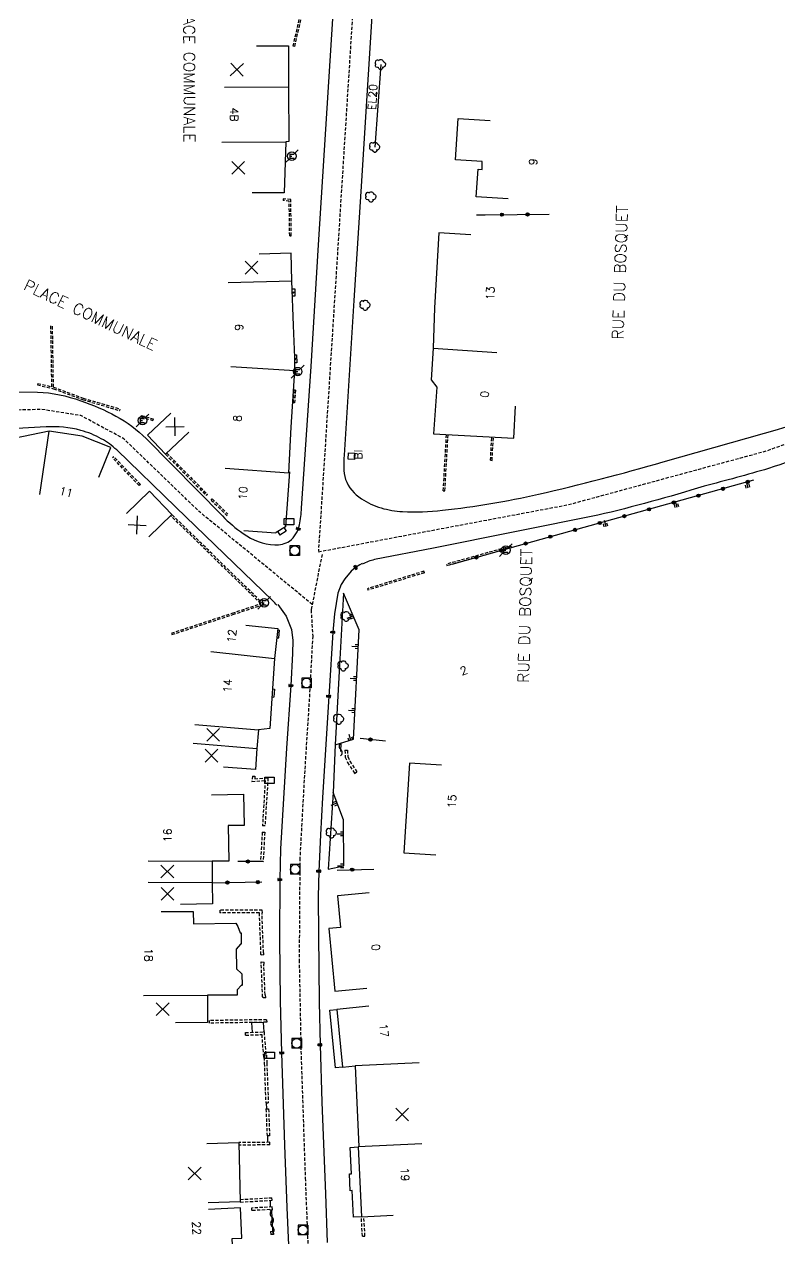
# Model space of a CAD drawing. Header units: millimetres. Extents: x 147000 to 148000, y 130000 to 131001.
# Drawn here: x 147171 to 147288.9, y 130413 to 130602.6 of the extents above; entities that cross this region are included whole.
import ezdxf
from ezdxf.enums import TextEntityAlignment as Align

# ---------------------------------------------------------------- set-up
doc = ezdxf.new("R2010")
doc.units = ezdxf.units.MM
doc.linetypes.add('DASHED', pattern=[0.75, 0.5, -0.25])
doc.layers.get('0').update_dxf_attribs({"linetype": 'CONTINUOUS'})
for name, color, linetype in [('W0001', 6, 'DASHED'), ('W0008', 7, 'CONTINUOUS'), ('W0100', 7, 'CONTINUOUS'), ('W0105', 7, 'CONTINUOUS'), ('W0112', 1, 'DASHED'), ('W0211', 2, 'CONTINUOUS'), ('W0300', 7, 'CONTINUOUS'), ('W0302', 3, 'CONTINUOUS'), ('W0310', 3, 'CONTINUOUS'), ('W0322', 7, 'CONTINUOUS'), ('W0400', 7, 'CONTINUOUS'), ('W0420', 7, 'CONTINUOUS'), ('W0471', 7, 'CONTINUOUS'), ('W0984', 7, 'CONTINUOUS'), ('W0989', 7, 'CONTINUOUS'), ('W0991', 7, 'CONTINUOUS'), ('W1102', 7, 'CONTINUOUS'), ('W1471', 7, 'CONTINUOUS')]:
    doc.layers.add(name, color=color, linetype=linetype)
doc.styles.get("Standard").update_dxf_attribs({"font": 'romans.shx', "width": 0.85})

# ---------------------------------------------------------------- blocks, each defined once
blk = doc.blocks.new('T420')
for p, q in [((0.75, 0.75), (-0.75, 0.75)), ((-0.75, 0.75), (-0.75, -0.75)), ((0.75, 0.75), (0.75, -0.75)), ((0.75, -0.75), (-0.75, -0.75))]:
    blk.add_line(p, q)
blk.add_ellipse((0, 0), major_axis=(-0.53, 0.53), ratio=1, start_param=3.926991, end_param=10.210176)
blk = doc.blocks.new('T1471')
at = {"color": 0, "linetype": 'Continuous', "flags": 128}
blk.add_lwpolyline([(-0.75, -0.5), (-0.75, 0.5), (0.75, 0.5), (0.75, -0.5), (-0.75, -0.5)], dxfattribs=at)
blk = doc.blocks.new('T400')
for p, q in [((-0.15, 0.3), (0.15, 0.3)), ((-0.15, -0.25), (-0.15, 0.3)), ((-0.15, 0.15), (0.15, 0.15)), ((-0.15, 0), (0.15, 0)), ((0.15, 0.3), (0.15, -0.25)), ((-0.15, -0.15), (0.15, -0.15)), ((-0.15, -0.25), (-0.15, -0.3)), ((-0.15, -0.3), (0.15, -0.3)), ((0.15, -0.3), (0.15, -0.25))]:
    blk.add_line(p, q)
blk = doc.blocks.new('T300')
for p, q in [((-0.8, 0.51), (-0.86, 0.34)), ((-0.86, 0.34), (-0.86, 0.17)), ((-0.86, 0.17), (-0.74, 0.06)), ((-0.69, 0.63), (-0.8, 0.51)), ((-0.8, -0.06), (-0.74, 0.06)), ((-0.74, 0.06), (-0.69, 0.11)), ((-0.57, 0.69), (-0.69, 0.63)), ((-0.46, 0.69), (-0.57, 0.69)), ((-0.29, 0.63), (-0.46, 0.69)), ((-0.29, 0.63), (-0.17, 0.74)), ((-0.23, 0.57), (-0.29, 0.63)), ((-0.17, 0.74), (-0.06, 0.8)), ((-0.06, 0.8), (0.06, 0.8)), ((0.06, 0.8), (0.23, 0.74)), ((0.23, 0.74), (0.34, 0.63)), ((0.34, 0.63), (0.4, 0.51)), ((0.46, 0.46), (0.34, 0.46)), ((0.4, 0.51), (0.4, 0.46)), ((0.57, 0.4), (0.46, 0.46)), ((0.57, 0.4), (0.69, 0.29)), ((0.69, 0.29), (0.74, 0.17)), ((0.74, 0.06), (0.69, -0.17)), ((0.74, 0.17), (0.74, 0.06)), ((-0.8, -0.17), (-0.8, -0.06)), ((-0.8, -0.23), (-0.8, -0.17)), ((-0.74, -0.34), (-0.8, -0.23)), ((-0.69, -0.4), (-0.74, -0.34)), ((-0.51, -0.46), (-0.69, -0.4)), ((-0.4, -0.46), (-0.51, -0.46)), ((-0.4, -0.46), (-0.34, -0.46)), ((-0.34, -0.46), (-0.34, -0.4)), ((-0.34, -0.51), (-0.34, -0.46)), ((-0.29, -0.63), (-0.34, -0.51)), ((-0.17, -0.74), (-0.29, -0.63)), ((-0.06, -0.8), (-0.17, -0.74)), ((0.06, -0.8), (-0.06, -0.8)), ((0.17, -0.74), (0.06, -0.8)), ((0.23, -0.69), (0.17, -0.74)), ((0.29, -0.46), (0.23, -0.46)), ((0.29, -0.63), (0.23, -0.69)), ((0.46, -0.4), (0.29, -0.46)), ((0.34, -0.51), (0.29, -0.63)), ((0.34, -0.51), (0.34, -0.46)), ((0.57, -0.34), (0.46, -0.4)), ((0.63, -0.29), (0.57, -0.34)), ((0.69, -0.17), (0.63, -0.29))]:
    blk.add_line(p, q)
blk = doc.blocks.new('t991o')
at = {"color": 0, "linetype": 'Continuous'}
for p, q in [((-1, 1), (1, -1)), ((-1, -1), (1, 1))]:
    blk.add_line(p, q, dxfattribs=at)
blk = doc.blocks.new('t310o')
at = {"color": 0, "linetype": 'Continuous'}
for centre, start, end in [((-0.5, 0.38), 216.8699, 323.1304), ((0.5, -0.37), 36.8699, 143.1303)]:
    blk.add_arc(centre, 0.625, start, end, dxfattribs=at)
blk = doc.blocks.new('t322o')
at = {"color": 0, "linetype": 'Continuous'}
for radius in [0.25, 0.15]:
    blk.add_circle((0, 0), radius, dxfattribs=at)
blk = doc.blocks.new('t211o')
at = {"color": 0, "linetype": 'Continuous'}
for p, q in [((-0.29, 0.5), (-0.29, 0)), ((0, 1), (0, 0)), ((0.29, 0.5), (0.29, 0))]:
    blk.add_line(p, q, dxfattribs=at)
blk = doc.blocks.new('T471')
for p, q in [((-0.333334, 0.333334), (-0.333334, -0.333334)), ((-0.333334, 0.333334), (0.333334, 0.333334)), ((-0.333334, 0), (0, 0)), ((0.500001, 0.500001), (1.000002, 1.000002)), ((-0.500001, -0.500001), (-1.000002, -1.000002)), ((-0.333334, -0.333334), (0.333334, -0.333334))]:
    blk.add_line(p, q)
blk.add_ellipse((0, 0), major_axis=(0.471405, 0.471405), ratio=1, start_param=5.4977871438, end_param=11.780972451)
blk = doc.blocks.new('t112o')
at = {"color": 0, "linetype": 'Continuous'}
for p, q in [((-0.5, 0.5), (0.5, 0.5)), ((-0.5, -0.5), (-0.5, 0.5)), ((0.5, 0.5), (0.5, -0.5)), ((0.5, -0.5), (-0.5, -0.5))]:
    blk.add_line(p, q, dxfattribs=at)

msp = doc.modelspace()

# ---------------------------------------------------------------- linework, layer by layer
at = {"layer": 'W0001', "flags": 128}
for points in [[(147111.01, 130651.63), (147121.13, 130655.8), (147142.62, 130664.64), (147146.56, 130666.15), (147198.11, 130686.52), (147210.84, 130691.57), (147216.62, 130674.86), (147222.65, 130653.67), (147223.51, 130647.25), (147223.92, 130631.06), (147219.68, 130563.87), (147217.6, 130531.23), (147216.89, 130520.39)], [(147216.89, 130520.29), (147235.57, 130523.81), (147255.89, 130527.64), (147286.86, 130536.05), (147318.45, 130547.4), (147346.48, 130558.51), (147354.5, 130561.68), (147381.8, 130571.89), (147413.81, 130583.61), (147413.81, 130583.61)], [(147215.93, 130512.06), (147209.93, 130517), (147198.26, 130526.59), (147186.49, 130537.95), (147179.8, 130541.55), (147173.7, 130542.51), (147156.86, 130542.11), (147144.16, 130541.82), (147144.16, 130541.82)]]:
    msp.add_lwpolyline(points, dxfattribs=at)
at = {"layer": 'W0001'}
msp.add_lwpolyline([(147217.46, 130519.88), (147217.46, 130519.88), (147215.76, 130511.21), (147216, 130507.14), (147215.56, 130498.85), (147214.71, 130485.41), (147214, 130472.48), (147213.89, 130456.55), (147214.19, 130441.45), (147214.84, 130422.53), (147215.79, 130398.4), (147216.42, 130382.54), (147216.78, 130373.54), (147217.28, 130359.4), (147217.83, 130332.46), (147217.37, 130309.23), (147216.62, 130285.02), (147215.53, 130252.63), (147212.61, 130164.74), (147211.78, 130138.24), (147209.28, 130064.52), (147207.14, 130000)], dxfattribs=at)
at = {"layer": 'W0008', "flags": 128}
for points in [[(147219.04, 130680.29, -0.001145), (147220.77, 130673.75, -0.0104), (147225.21, 130656.55, -0.0529), (147226.93, 130643.71), (147227.01, 130632.25), (147223.53, 130576.53), (147222.43, 130559.54), (147220.94, 130535.35, 0.0935), (147221.12, 130531.6, 0.1585), (147223.61, 130528.57, 0.0817), (147226.69, 130527.13, 0.0522), (147230.04, 130526.56, 0.0442), (147236.29, 130526.78, 0.0282), (147251.25, 130529.28, 0.0148), (147270.74, 130534.34), (147286.55, 130538.8, 0.0214), (147313.38, 130547.9, 0.0038), (147339.88, 130558.23), (147355.93, 130564.57), (147383.97, 130575, 0.009031), (147413.03, 130585.82)], [(147157.66, 130545.48), (147173.04, 130545.23, -0.0784), (147179.8, 130543.86, -0.0444), (147185.28, 130541.47, -0.0715), (147190, 130537.96), (147201.9, 130525.89, 0.0505), (147205.15, 130523.15, 0.1461), (147210.08, 130521.36, 0.1521), (147212.4, 130521.94, 0.1742), (147213.92, 130524.5, 0.0472), (147214.27, 130527.12), (147215.74, 130549.22), (147216.93, 130568.19), (147220.84, 130629.86)], [(147414.59, 130581.4), (147393.49, 130573.83, 0.0087), (147379.63, 130568.79), (147353.07, 130558.79), (147323.51, 130546.89, -0.0032), (147301.12, 130538.49, -0.017), (147287.17, 130533.29, -0.0079), (147277.14, 130530.53, -0.018), (147260.52, 130526), (147234.85, 130520.84), (147225.67, 130519.06, 0.070031), (147223.75, 130518.36, 0.070031)], [(147210.4, 130511.96, 0.022234), (147209.77, 130512.63), (147194.62, 130527.28), (147185.4, 130536.19, 0.0651), (147182.99, 130537.93, 0.0586), (147179.81, 130539.25, 0.0822), (147174.36, 130539.79), (147156.05, 130538.75, 0.083)]]:
    msp.add_lwpolyline(points, format="xyb", dxfattribs=at)
at = {"layer": 'W0008'}
for points in [[(147223.73, 130518.47), (147223.36, 130518.25), (147222.69, 130517.85), (147222, 130517.28), (147221.02, 130516.09), (147220.47, 130515.2), (147219.93, 130513.81), (147219.42, 130510.6), (147219.16, 130507.74), (147218.56, 130498.49), (147218.51, 130497.71), (147217.54, 130481.95), (147217.21, 130476.09), (147216.96, 130470.42), (147216.88, 130466.43), (147216.9, 130460.51), (147217.01, 130449.99), (147217.15, 130443.31), (147217.43, 130434.37), (147217.99, 130420.07), (147218.26, 130412.47)], [(147210.57, 130512.05), (147211.85, 130510.26), (147212.69, 130508.14), (147212.92, 130506.45), (147212.85, 130504.43), (147212.57, 130499.4), (147211.91, 130489.64), (147211, 130473.89), (147210.85, 130469.11), (147210.82, 130459.85), (147210.9, 130450.2), (147211.15, 130442.04), (147211.59, 130427.62), (147211.97, 130417.93), (147212.23, 130412.01)]]:
    msp.add_lwpolyline(points, dxfattribs=at)
at = {"layer": 'W0100'}
for p, q in [((147212.83, 130560.76), (147213.02, 130560.88)), ((147213.23, 130560.77), (147212.83, 130560.76)), ((147212.83, 130560.76), (147213.02, 130560.65)), ((147213.23, 130550.43), (147213.38, 130550.54)), ((147213.51, 130550.42), (147213.23, 130550.43)), ((147213.23, 130550.43), (147213.37, 130550.31))]:
    msp.add_line(p, q, dxfattribs=at)
at = {"layer": 'W0100', "flags": 128}
for points in [[(147207.23, 130599.26), (147212.23, 130599.28), (147212.23, 130592.88), (147212.3, 130584.35), (147211.79, 130584.31), (147211.53, 130576.35), (147206.53, 130576.33), (147206.53, 130576.33)], [(147225.84, 130591.73), (147225.98, 130591.67), (147226.09, 130591.94), (147225.95, 130592), (147225.84, 130591.73), (147225.84, 130591.73)], [(147246.53, 130575.39), (147241.54, 130575.72), (147241.82, 130580.02), (147242.45, 130579.98), (147242.48, 130581.23), (147238.3, 130581.49), (147238.71, 130587.96), (147243.7, 130587.64), (147243.7, 130587.64)], [(147240.68, 130569.79), (147235.69, 130570.08), (147235.02, 130558.4), (147234.8, 130552.06), (147234.8, 130552.06)], [(147213, 130555.61), (147212.77, 130562.62), (147212.65, 130566.92), (147207.66, 130566.78), (147207.66, 130566.78)], [(147212.82, 130561.35), (147213.23, 130561.36), (147213.23, 130560.19), (147212.85, 130560.18)], [(147212.28, 130532.64), (147212.65, 130539.75), (147213.21, 130548.61), (147213.24, 130550.61), (147213, 130555.61), (147213, 130555.61)], [(147213.22, 130551.04), (147213.5, 130551.05), (147213.52, 130549.79), (147213.22, 130549.78), (147213.22, 130549.78)], [(147234.8, 130552.06), (147234.48, 130547.15), (147235.4, 130546.01), (147234.85, 130538.73), (147247.41, 130538.02), (147247.7, 130543.01), (147247.7, 130543.01)], [(147196.66, 130538.96), (147193.03, 130535.51), (147190.2, 130538.5), (147193.83, 130541.94), (147193.83, 130541.94)], [(147186.91, 130526.27), (147190.52, 130529.74), (147194, 130526.12), (147190.4, 130522.65), (147190.4, 130522.65)]]:
    msp.add_lwpolyline(points, dxfattribs=at)
msp.add_lwpolyline([(147182.63, 130531.93), (147184.47, 130536.58), (147180.02, 130538.34), (147174.85, 130539.1), (147162.25, 130536.54), (147157.85, 130535.7), (147151.55, 130534.56), (147153.7, 130524.37), (147153.7, 130524.37, 0.1179), (147153.23, 130524.18, 0.0739), (147153.03, 130523.93), (147155.59, 130515.29), (147158.38, 130506.45), (147160.34, 130499.55), (147165.15, 130500.92), (147165.15, 130500.92)], format="xyb", dxfattribs=at)
at = {"layer": 'W0100'}
for points in [[(147212.36, 130532.75), (147211.77, 130524.2), (147210.3, 130523.28), (147210.26, 130523.19), (147205.27, 130523.54)], [(147205.57, 130508.84), (147210.54, 130508.29), (147210.02, 130503.62), (147209.29, 130492.68), (147207.55, 130492.47), (147207.3, 130489.56), (147207.07, 130486.28), (147202.08, 130486.65)], [(147236.11, 130486.98), (147231.12, 130487.29), (147230.24, 130473.3), (147235.23, 130472.99)], [(147200.21, 130482.32), (147205.2, 130482.42), (147205.3, 130477.57), (147202.78, 130477.53), (147202.92, 130472.01), (147200.32, 130471.96), (147200.3, 130468.63), (147200.36, 130465.3), (147195.36, 130465.21)], [(147224.84, 130467.05), (147219.86, 130466.58), (147220.33, 130461.62), (147218.54, 130461.45), (147219.46, 130451.69), (147224.44, 130452.15)], [(147192.36, 130464.12), (147197.36, 130464.13), (147197.37, 130462.18), (147203.99, 130462.28), (147204.32, 130461.76), (147204.7, 130460.79), (147204.82, 130460.8), (147204.84, 130459.01), (147204.73, 130459), (147204.06, 130458.25), (147204.13, 130455.16), (147204.86, 130454.45), (147204.94, 130454.4), (147204.97, 130452.59), (147204.88, 130452.65), (147204.22, 130451.87), (147204.23, 130451.08), (147199.57, 130451.05), (147199.6, 130446.79), (147194.6, 130446.76)], [(147224.76, 130449.32), (147219.78, 130448.83), (147220.67, 130439.83), (147222.62, 130440.02), (147223.21, 130427.4), (147223.08, 130427.36), (147223.6, 130416.46), (147228.59, 130416.7)], [(147199.47, 130427.91), (147204.46, 130428.04), (147204.7, 130418.77), (147199.7, 130418.65)], [(147198.79, 130405.97), (147203.78, 130406.23), (147203.43, 130413.05), (147204.96, 130413.13), (147204.71, 130417.85), (147199.72, 130417.59)]]:
    msp.add_lwpolyline(points, dxfattribs=at)
at = {"layer": 'W0105'}
for p, q in [((147211.53, 130524.05), (147211.88, 130523.51)), ((147210.54, 130523.43), (147210.89, 130522.88)), ((147211.88, 130523.51), (147210.89, 130522.88)), ((147210.37, 130506.86), (147210.72, 130506.83)), ((147210.52, 130508.08), (147210.83, 130508.05)), ((147210.72, 130506.83), (147210.83, 130508.05)), ((147209.62, 130497.62), (147209.96, 130497.6)), ((147209.71, 130498.89), (147210.05, 130498.86)), ((147210.05, 130498.86), (147209.96, 130497.6)), ((147208.84, 130433.31), (147208.79, 130434.24)), ((147209.02, 130428.07), (147209.01, 130429.09)), ((147209.38, 130419.02), (147209.35, 130417.99))]:
    msp.add_line(p, q, dxfattribs=at)
for points in [[(147220.67, 130439.83), (147219.56, 130439.71), (147218.67, 130448.72), (147219.78, 130448.83)], [(147208.41, 130445.34), (147208.32, 130446.8), (147206.46, 130446.74), (147206.54, 130445.3)], [(147223.6, 130416.46), (147222.36, 130416.42), (147222.16, 130420.55), (147221.88, 130420.53), (147221.76, 130423.17), (147222.05, 130423.19), (147221.85, 130427.3), (147223.08, 130427.36)]]:
    msp.add_lwpolyline(points, dxfattribs=at)
at = {"layer": 'W0112'}
for p, q in [((147212.95, 130599.24), (147214.35, 130605.24)), ((147213.19, 130599.19), (147214.59, 130605.18)), ((147213.19, 130599.19), (147212.95, 130599.24)), ((147211.41, 130575.38), (147211.39, 130575.13)), ((147212.34, 130575.05), (147211.39, 130575.13)), ((147212.58, 130575.28), (147211.41, 130575.38)), ((147212.41, 130569.64), (147212.34, 130575.05)), ((147212.66, 130569.64), (147212.58, 130575.28)), ((147212.41, 130569.64), (147212.66, 130569.64)), ((147175.27, 130546.06), (147175.12, 130555.74)), ((147175.52, 130546.01), (147175.37, 130555.74)), ((147173.08, 130546.59), (147173.02, 130546.35)), ((147173.08, 130546.59), (147175.27, 130546.06)), ((147173.02, 130546.35), (147175.53, 130545.74)), ((147175.52, 130546.01), (147180.16, 130544.28)), ((147175.53, 130545.74), (147180.08, 130544.05)), ((147213.07, 130545.54), (147212.93, 130543.54)), ((147213.32, 130545.52), (147213.07, 130545.54)), ((147213.32, 130545.52), (147213.18, 130543.53)), ((147180.08, 130544.05), (147185.88, 130542.33)), ((147180.16, 130544.28), (147185.95, 130542.57)), ((147213.18, 130543.53), (147212.93, 130543.54)), ((147185.88, 130542.33), (147185.95, 130542.57)), ((147189.24, 130541.58), (147189.17, 130541.34)), ((147189.17, 130541.34), (147191.03, 130540.8)), ((147189.24, 130541.58), (147191.1, 130541.04)), ((147191.1, 130541.04), (147191.03, 130540.8)), ((147236.4, 130529.82), (147236.9, 130538.62)), ((147236.65, 130529.81), (147237.15, 130538.6)), ((147243.77, 130534.58), (147243.98, 130538.21)), ((147244.02, 130534.56), (147244.23, 130538.2)), ((147184.93, 130535.14), (147184.75, 130534.96)), ((147189.09, 130530.81), (147184.93, 130535.14)), ((147193.03, 130535.51), (147199.39, 130529.08)), ((147193.22, 130535.69), (147199.57, 130529.25)), ((147188.91, 130530.63), (147184.75, 130534.96)), ((147243.77, 130534.58), (147244.02, 130534.56)), ((147189.09, 130530.81), (147188.91, 130530.63)), ((147236.4, 130529.82), (147236.65, 130529.81)), ((147199.57, 130529.25), (147199.39, 130529.08)), ((147200.16, 130528.37), (147200.33, 130528.55)), ((147200.16, 130528.37), (147202.68, 130525.89)), ((147200.33, 130528.55), (147202.74, 130526.18)), ((147207.89, 130512.19), (147193.82, 130525.94)), ((147208.36, 130512.08), (147194, 130526.12)), ((147246.96, 130521.16), (147236.91, 130518.36)), ((147247.03, 130520.92), (147236.98, 130518.12)), ((147246.96, 130521.16), (147247.03, 130520.92)), ((147236.91, 130518.36), (147236.98, 130518.12)), ((147233.36, 130517.25), (147224.55, 130514.52)), ((147233.44, 130517.01), (147224.63, 130514.29)), ((147233.44, 130517.01), (147233.36, 130517.25)), ((147224.55, 130514.52), (147224.63, 130514.29)), ((147193.96, 130507.59), (147203.45, 130510.72)), ((147194.03, 130507.35), (147203.53, 130510.49)), ((147203.45, 130510.72), (147207.89, 130512.19)), ((147203.53, 130510.49), (147208.36, 130512.08)), ((147221.03, 130489.3), (147221.43, 130489.32)), ((147222.55, 130485.69), (147222.89, 130485.91)), ((147206.58, 130485.28), (147206.98, 130485.25)), ((147208.12, 130476.51), (147207.86, 130471.97)), ((147208.12, 130476.51), (147208.52, 130476.49)), ((147208.56, 130477.5), (147208.16, 130477.52)), ((147208.52, 130476.49), (147208.26, 130471.95)), ((147207.86, 130471.97), (147208.26, 130471.95)), ((147201.49, 130464.31), (147201.49, 130463.91)), ((147208.39, 130457.34), (147207.99, 130457.31)), ((147207.96, 130456.27), (147208.43, 130456.22)), ((147208.66, 130450.65), (147208.26, 130450.63)), ((147208.81, 130447.23), (147199.88, 130447.1)), ((147199.88, 130446.7), (147199.88, 130447.1)), ((147205.52, 130444.82), (147205.5, 130445.22)), ((147208.67, 130434.23), (147209.07, 130434.24)), ((147208.71, 130433.3), (147209.11, 130433.31)), ((147208.71, 130433.3), (147208.87, 130429.1)), ((147209.11, 130433.31), (147209.27, 130429.11)), ((147209.27, 130429.11), (147208.87, 130429.1)), ((147209.33, 130427.7), (147204.46, 130427.63)), ((147204.68, 130419.16), (147209.63, 130419.44)), ((147206.45, 130417.83), (147206.47, 130417.43)), ((147209.32, 130417.53), (147209.72, 130417.56)), ((147223.76, 130413.44), (147223.6, 130416.46)), ((147224.16, 130413.46), (147224, 130416.48)), ((147209.44, 130414.18), (147209.84, 130414.21)), ((147209.44, 130414.18), (147209.47, 130413.68)), ((147209.87, 130413.71), (147209.47, 130413.68)), ((147209.84, 130414.21), (147209.87, 130413.71)), ((147223.76, 130413.44), (147224.16, 130413.46))]:
    msp.add_line(p, q, dxfattribs=at)
for points in [[(147221.03, 130489.3), (147221.08, 130488.24), (147221.45, 130487.41), (147222.55, 130485.69)], [(147221.43, 130489.32), (147221.48, 130488.34), (147221.8, 130487.6), (147222.89, 130485.91)], [(147206.58, 130485.28), (147206.51, 130484.43), (147208.58, 130484.56), (147208.16, 130477.52)], [(147206.98, 130485.25), (147206.95, 130484.86), (147209.01, 130484.99), (147208.56, 130477.5)], [(147208.39, 130457.34), (147208.37, 130457.66), (147208.32, 130457.68), (147208.09, 130463.9), (147208.16, 130463.92), (147208.13, 130464.35), (147201.49, 130464.31)], [(147207.99, 130457.31), (147207.99, 130457.38), (147207.93, 130457.4), (147207.69, 130463.94), (147201.49, 130463.91)], [(147208.26, 130450.63), (147208.26, 130450.77), (147208.19, 130450.78), (147207.96, 130456.27)], [(147208.66, 130450.65), (147208.64, 130451.11), (147208.57, 130451.12), (147208.37, 130455.88), (147208.44, 130455.88), (147208.43, 130456.22)], [(147208.81, 130447.23), (147208.83, 130446.83), (147199.88, 130446.7)], [(147205.5, 130445.22), (147208.41, 130445.32), (147208.68, 130441.71), (147208.78, 130441.68), (147208.84, 130440.47), (147209.07, 130434.24)], [(147205.52, 130444.82), (147208.04, 130444.91), (147208.3, 130441.41), (147208.39, 130441.38), (147208.44, 130440.45), (147208.67, 130434.23)], [(147209.33, 130427.7), (147209.3, 130428.09), (147204.46, 130428.04)], [(147204.7, 130418.76), (147209.66, 130419.04), (147209.63, 130419.44)], [(147209.72, 130417.56), (147209.69, 130418), (147206.45, 130417.83)], [(147209.32, 130417.53), (147209.32, 130417.58), (147206.47, 130417.43)]]:
    msp.add_lwpolyline(points, dxfattribs=at)
at = {"layer": 'W0211'}
for points in [[(147220.83, 130513.82), (147220.25, 130503.52), (147219.52, 130490.13), (147219.21, 130482.73), (147218.44, 130470.73)], [(147219.52, 130490.13), (147222.38, 130491.01), (147223.28, 130508.08), (147220.83, 130513.82)], [(147218.44, 130470.73), (147220.86, 130471.24), (147220.82, 130478.44), (147219.2, 130482.73)]]:
    msp.add_lwpolyline(points, dxfattribs=at)
at = {"layer": 'W0302'}
msp.add_line((147226.62, 130596.36), (147225.71, 130583.45), dxfattribs=at)
at = {"layer": 'W0310'}
for p, q in [((147220.39, 130490.42), (147220.37, 130489.13)), ((147209.58, 130417.41), (147209.73, 130414.25))]:
    msp.add_line(p, q, dxfattribs=at)
at = {"layer": 'W0322'}
for p, q in [((147208.26, 130471.95), (147204.3, 130471.91)), ((147219.81, 130470.6), (147225.54, 130470.73)), ((147200.32, 130468.6), (147208.08, 130468.74))]:
    msp.add_line(p, q, dxfattribs=at)
at = {"layer": 'W0322', "flags": 128}
for points in [[(147241.56, 130572.89), (147242.94, 130572.9), (147252.94, 130572.98), (147252.94, 130572.98)], [(147284.84, 130531.45), (147247.13, 130520.98), (147237.71, 130518.31), (147237.71, 130518.31)]]:
    msp.add_lwpolyline(points, dxfattribs=at)
at = {"layer": 'W0322'}
msp.add_lwpolyline([(147227.39, 130490.74), (147224.92, 130490.98), (147223.4, 130491.15)], dxfattribs=at)
at = {"layer": 'W1102'}
for p, q in [((147202.23, 130592.84), (147212.23, 130592.88)), ((147201.79, 130584.27), (147211.79, 130584.31)), ((147202.78, 130562.34), (147212.77, 130562.62)), ((147234.8, 130552.06), (147244.78, 130551.42)), ((147203.23, 130549.24), (147213.21, 130548.61)), ((147173.38, 130529.21), (147174.85, 130539.1)), ((147202.31, 130533.34), (147212.28, 130532.64)), ((147200.08, 130504.73), (147210.02, 130503.62)), ((147197.59, 130493.31), (147207.55, 130492.47)), ((147197.34, 130490.4), (147207.3, 130489.56)), ((147190.32, 130472.02), (147200.32, 130471.96)), ((147190.3, 130468.69), (147200.3, 130468.63)), ((147189.57, 130450.99), (147199.57, 130451.05)), ((147232.61, 130440.49), (147222.62, 130440.02)), ((147233.07, 130427.83), (147223.08, 130427.36))]:
    msp.add_line(p, q, dxfattribs=at)

# ---------------------------------------------------------------- block references
at = {"layer": 'W0112', "rotation": 87.0536}
msp.add_blockref('t112o', (147222.05, 130535.21), dxfattribs=at)
at = {"layer": 'W0211'}
for p, rotation in [((147283.95, 130530.3), 15.24301633460624), ((147272.85, 130527.28), 15.24301633460624), ((147261.76, 130524.25), 15.24301633460624), ((147222.33, 130510.3), 113.1056822697049), ((147223.14, 130505.5), 86.98932995649332), ((147222.88, 130500.51), 86.98932995649332), ((147222.62, 130495.51), 86.98932995649332), ((147221.92, 130490.86), 17.04066435874422), ((147219.82, 130481.09), 110.6204355601578), ((147220.83, 130476.27), 90.35004995446128), ((147220.86, 130471.27), 90.35004995446128)]:
    msp.add_blockref('t211o', p, dxfattribs=dict(at, rotation=rotation))
at = {"layer": 'W0300'}
for p in [(147226.62, 130596.36), (147225.71, 130583.45), (147225.12, 130575.68), (147224.21, 130558.76), (147221.24, 130510.18), (147220.79, 130502.45), (147220.09, 130494.14), (147218.95, 130476.39)]:
    msp.add_blockref('T300', p, dxfattribs=at)
at = {"layer": 'W0310'}
for p, rotation in [((147220.37, 130489.42), 269.1992928668484), ((147209.63, 130416.42), 272.5482871841165), ((147209.7, 130414.92), 272.5482871841165)]:
    msp.add_blockref('t310o', p, dxfattribs=dict(at, rotation=rotation))
at = {"layer": 'W0322'}
for p, rotation in [((147245.56, 130572.92), 0.4686877700208065), ((147249.56, 130572.96), 0.4686877700208065), ((147283.95, 130531.2), 195.5071928842485), ((147276.24, 130529.06), 195.5071928842485), ((147280.09, 130530.13), 195.5071928842485), ((147272.38, 130527.99), 195.5071928842485), ((147264.68, 130525.85), 195.5071928842485), ((147268.53, 130526.92), 195.5071928842485), ((147256.97, 130523.71), 195.5071928842485), ((147260.82, 130524.78), 195.5071928842485), ((147249.26, 130521.58), 195.5071928842485), ((147253.11, 130522.64), 195.5071928842485), ((147245.41, 130520.5), 195.8320251964344), ((147241.56, 130519.4), 195.8320251964344), ((147225.02, 130490.97), 174.4798099793867), ((147205.89, 130471.93), 180.4626444061994), ((147222.18, 130470.66), 1.219391698476672), ((147202.69, 130468.64), 0.9816247891792718), ((147207.44, 130468.72), 0.9816247891792718)]:
    msp.add_blockref('t322o', p, dxfattribs=dict(at, rotation=rotation))
at = {"layer": 'W0400'}
for p, rotation in [((147213.73, 130523.86), 251.3368726806016), ((147222.69, 130517.85), 30.43485513927621), ((147219.16, 130507.74), 84.79925208945336), ((147212.57, 130499.4), 266.8165879972437), ((147218.51, 130497.71), 86.1993536716026), ((147216.96, 130470.42), 87.39752942521235), ((147210.85, 130469.11), 268.1360642177565), ((147211.15, 130442.04), 271.7058994448929), ((147217.15, 130443.31), 91.21621525217763)]:
    msp.add_blockref('T400', p, dxfattribs=dict(at, rotation=rotation))
at = {"layer": 'W0420'}
for p in [(147213.2, 130520.47), (147215.04, 130499.79), (147213.27, 130470.7), (147213.51, 130443.55), (147214.48, 130414.4)]:
    msp.add_blockref('T420', p, dxfattribs=at)
at = {"layer": 'W0471'}
for p in [(147212.76, 130582.06), (147213.66, 130548.42), (147189.41, 130540.79), (147246.16, 130520.55), (147208.43, 130512.33)]:
    msp.add_blockref('T471', p, dxfattribs=at)
at = {"layer": 'W0991'}
for p, rotation in [((147204.16, 130595.56), 357.9029710820589), ((147204.38, 130580.23), 0.3695265254056952), ((147206.45, 130564.66), 0.2281929062357781), ((147194.5, 130539.83), 46.36433350798577), ((147188.6, 130524.47), 42.43957311890347)]:
    msp.add_blockref('t991o', p, dxfattribs=dict(at, rotation=rotation))
for p in [(147200.46, 130491.7), (147200.21, 130488.45), (147193.31, 130470.36), (147193.33, 130466.87), (147192.58, 130448.88), (147229.98, 130432.43), (147197.58, 130423.23)]:
    msp.add_blockref('t991o', p, dxfattribs=at)
at = {"layer": 'W1471'}
for p in [(147212.3, 130525), (147209.26, 130484.59), (147209.28, 130441.65)]:
    msp.add_blockref('T1471', p, dxfattribs=at)

# ---------------------------------------------------------------- texts
at = {"layer": 'W0984'}
for s, rotation, p in [('EL20', 86.7309, (147225.34, 130591.29)), ('BI', 89.708, (147223.1, 130535.46))]:
    msp.add_text(s, height=1.25, rotation=rotation, dxfattribs=at).set_placement(p, align=Align.MIDDLE)
at = {"layer": 'W0989'}
for s, rotation, p in [('PLACE COMMUNALE', 270.1444, (147196.74, 130595.48)), ('RUE DU BOSQUET', 88.0509, (147264.07, 130563.89)), ('PLACE COMMUNALE', 334.6973, (147181.3, 130557.26)), ('RUE DU BOSQUET', 88.576, (147249.23, 130510.29))]:
    msp.add_text(s, height=1.75, rotation=rotation, dxfattribs=at).set_placement(p, align=Align.MIDDLE)
at = {"layer": 'W0991'}
for s, rotation, p in [('4B', 270.4185, (147203.76, 130588.55)), ('9', 86.2565, (147250.42, 130581.17)), ('13', 87.1558, (147243.73, 130560.65)), ('6', 271.7802, (147204.5, 130555.35)), ('0', 86.3404, (147242.86, 130544.88)), ('8', 86.6751, (147204.26, 130541.12)), ('11', 345.2833, (147177.5, 130529.62)), ('10', 86.0072, (147205.11, 130529.44)), ('12', 83.6611, (147203.37, 130507.14)), ('2', 21.7942, (147239.59, 130501.75)), ('14', 86.1709, (147202.72, 130499.36)), ('15', 86.4048, (147237.76, 130481.32)), ('16', 89.6754, (147193.34, 130476.02)), ('18', 270.1459, (147190.38, 130457.35)), ('0', 275.3553, (147225.85, 130458.53)), ('17', 275.6211, (147227.14, 130445.56)), ('19', 272.7112, (147230.43, 130423.07)), ('22', 272.9707, (147197.87, 130414.68))]:
    msp.add_text(s, height=1.25, rotation=rotation, dxfattribs=at).set_placement(p, align=Align.MIDDLE)

doc.saveas('drawing.dxf')
